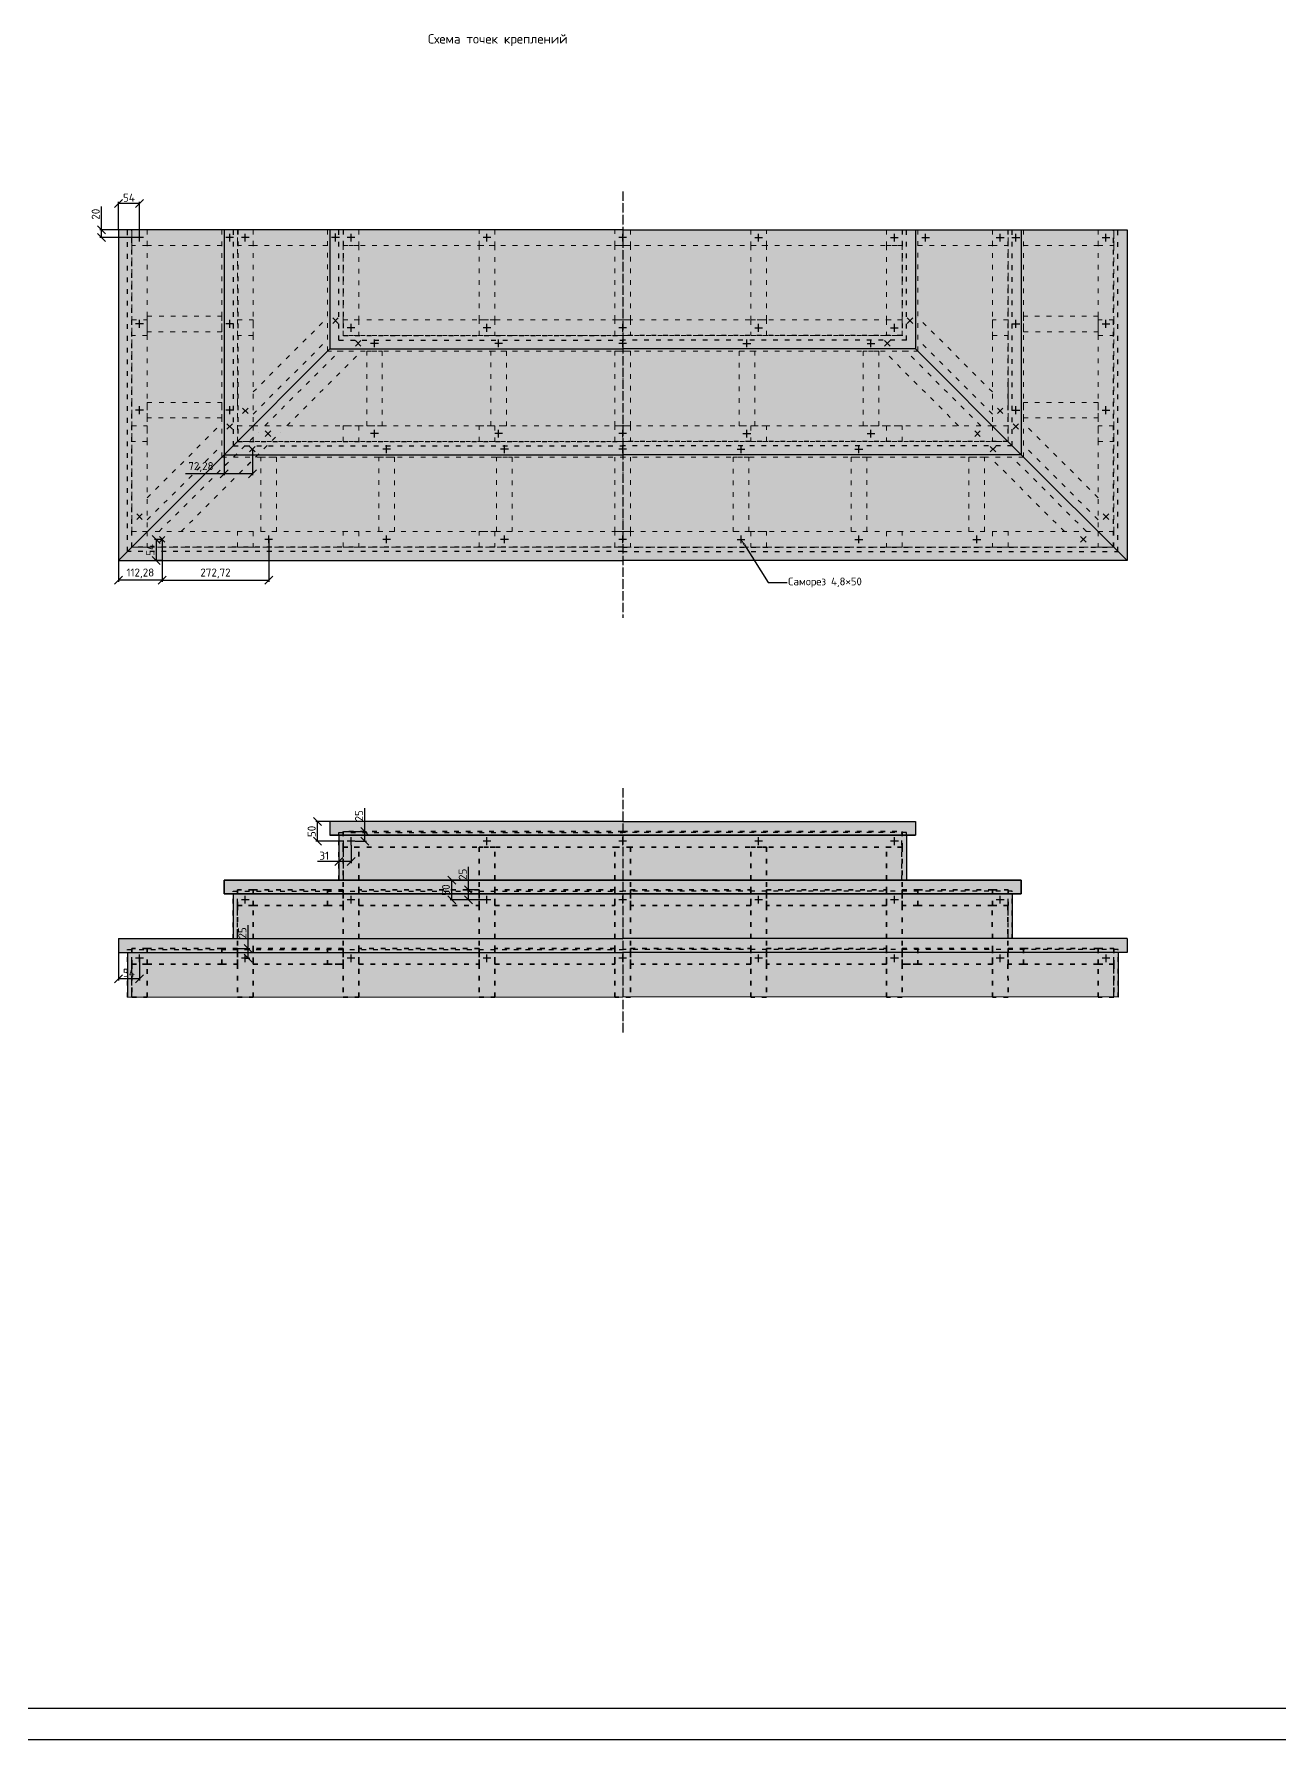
# Model space of a CAD drawing. Header units: millimetres. Extents: x 63961 to 279437, y 165795 to 374915.
# Drawn here: x 144361 to 147552, y 179109 to 183478 of the extents above; entities that cross this region are included whole.
import ezdxf
from ezdxf import colors
from ezdxf.entities.mleader import LeaderData, LeaderLine
from ezdxf.math import Vec2, Vec3

# ---------------------------------------------------------------- set-up
doc = ezdxf.new("R2010")
doc.units = ezdxf.units.MM
doc.linetypes.add('ACAD_ISO03W100', pattern=[30, 12, -18])
doc.linetypes.add('ACAD_ISO04W100', pattern=[30, 24, -3, 0, -3])
for name, color, linetype in [('Доска МПК 11х145х3000', 32, 'Continuous'), ('Доска невидимый', 32, 'ACAD_ISO03W100'), ('Заливка ступени', 52, 'Continuous'), ('Оси', 120, 'ACAD_ISO04W100'), ('Рамка', 7, 'Continuous'), ('Ступень СМ305 Невидимая', 52, 'ACAD_ISO03W100')]:
    doc.layers.add(name, color=color, linetype=linetype)
doc.layers.add('Построения невидимые', color=80, linetype='ACAD_ISO03W100', plot=False)
for name, color, linetype, lineweight in [('Профиль 40x40', 220, 'Continuous', 35), ('Размеры', 150, 'Continuous', 0), ('Стойки 40x40', 7, 'Continuous', 35), ('Ступень СМ305', 52, 'Continuous', 30), ('Точки крепления', 12, 'Continuous', 25)]:
    doc.layers.add(name, color=color, linetype=linetype, lineweight=lineweight)
doc.styles.get("Standard").update_dxf_attribs({"font": 'isocpeur.ttf'})
doc.dimstyles.new('Копия Аннотативный', dxfattribs={"dimscale": 0, "dimtxt": 20.5, "dimasz": 20.5, "dimexe": 4.25, "dimexo": 0.625, "dimgap": 4.625, "dimtad": 1, "dimtxsty": 'Standard', "dimblk": 'OBLIQUE', "dimcen": 20.5, "dimclrd": 256, "dimclrt": 256, "dimadec": 0, "dimazin": 0, "dimtfac": 1, "dimtmove": 0, "dimatfit": 3, "dimfxl": 1, "dimtfillclr": 4, "dimarcsym": 0})

# ---------------------------------------------------------------- blocks, each defined once
blk = doc.blocks.new('Точка самореза сверху')
at = {"layer": 'Точки крепления'}
for p, q in [((104446.1, 177081.4), (104426.1, 177081.4)), ((104436.1, 177071.4), (104436.1, 177091.4))]:
    blk.add_line(p, q, dxfattribs=at)
blk = doc.blocks.new('_Oblique')
at = {"color": 0, "linetype": 'ByBlock', "lineweight": -2}
blk.add_line((-0.5, -0.5), (0.5, 0.5), dxfattribs=at)
blk = doc.blocks.new('*D1358')
at = {"layer": 'Defpoints', "color": 0, "transparency": 16777216}
for p in [(144576.7, 183044.2), (144576.7, 182977.1), (144630.7, 182967.1)]:
    blk.add_point(p, dxfattribs=at)
at = {"layer": 'Размеры', "color": 0, "lineweight": -2, "transparency": 16777216}
for p, q in [((144576.7, 182977.7), (144576.7, 183048.4)), ((144630.7, 182967.7), (144630.7, 183048.4))]:
    blk.add_line(p, q, dxfattribs=at)
at = {"layer": 'Размеры', "lineweight": -2, "transparency": 16777216}
blk.add_line((144630.7, 183044.2), (144576.7, 183044.2), dxfattribs=at)
at = {"layer": 'Размеры', "lineweight": -2, "transparency": 16777216, "xscale": 20.5, "yscale": 20.5, "zscale": 20.5, "rotation": 180}
blk.add_blockref('_Oblique', (144576.7, 183044.2), dxfattribs=at)
at = {"layer": 'Размеры', "lineweight": -2, "transparency": 16777216, "xscale": 20.5, "yscale": 20.5, "zscale": 20.5}
blk.add_blockref('_Oblique', (144630.7, 183044.2), dxfattribs=at)
at = {"layer": 'Размеры', "transparency": 16777216, "insert": (144603.7, 183059.2), "char_height": 20.5, "attachment_point": 5}
blk.add_mtext('54', dxfattribs=at)
blk = doc.blocks.new('*D1359')
at = {"layer": 'Defpoints', "color": 0, "transparency": 16777216}
for p in [(144533.6, 182977.1), (144576.7, 182977.1), (144620.7, 182957.1)]:
    blk.add_point(p, dxfattribs=at)
at = {"layer": 'Размеры', "lineweight": -2, "transparency": 16777216}
for p, q in [((144533.6, 182977.1), (144533.6, 183036.5)), ((144533.6, 182957.1), (144533.6, 182977.1))]:
    blk.add_line(p, q, dxfattribs=at)
at = {"layer": 'Размеры', "color": 0, "lineweight": -2, "transparency": 16777216}
for p, q in [((144576.1, 182977.1), (144529.3, 182977.1)), ((144620.1, 182957.1), (144529.3, 182957.1))]:
    blk.add_line(p, q, dxfattribs=at)
at = {"layer": 'Размеры', "lineweight": -2, "transparency": 16777216, "xscale": 20.5, "yscale": 20.5, "zscale": 20.5}
for p, rotation in [((144533.6, 182977.1), 90), ((144533.6, 182957.1), 270)]:
    blk.add_blockref('_Oblique', p, dxfattribs=dict(at, rotation=rotation))
at = {"layer": 'Размеры', "transparency": 16777216, "insert": (144518.5, 183017), "char_height": 20.5, "attachment_point": 5, "rotation": 90}
blk.add_mtext('20', dxfattribs=at)
blk = doc.blocks.new('*D1361')
at = {"layer": 'Defpoints', "color": 0, "transparency": 16777216}
for p in [(144689, 182184.1), (144673.6, 182130.1), (144689.3, 182130.1)]:
    blk.add_point(p, dxfattribs=at)
at = {"layer": 'Размеры', "color": 0, "lineweight": -2, "transparency": 16777216}
for p, q in [((144688.4, 182184.1), (144669.4, 182184.1)), ((144688.7, 182130.1), (144669.4, 182130.1))]:
    blk.add_line(p, q, dxfattribs=at)
at = {"layer": 'Размеры', "lineweight": -2, "transparency": 16777216}
blk.add_line((144673.6, 182184.1), (144673.6, 182130.1), dxfattribs=at)
at = {"layer": 'Размеры', "lineweight": -2, "transparency": 16777216, "xscale": 20.5, "yscale": 20.5, "zscale": 20.5}
for p, rotation in [((144673.6, 182184.1), 90), ((144673.6, 182130.1), 270)]:
    blk.add_blockref('_Oblique', p, dxfattribs=dict(at, rotation=rotation))
at = {"layer": 'Размеры', "transparency": 16777216, "insert": (144658.6, 182157.1), "char_height": 20.5, "attachment_point": 5, "rotation": 90}
blk.add_mtext('54', dxfattribs=at)
blk = doc.blocks.new('*D1362')
at = {"layer": 'Defpoints', "color": 0, "transparency": 16777216}
for p in [(144689, 182184.1), (144576.7, 182130.1), (144576.7, 182079.9)]:
    blk.add_point(p, dxfattribs=at)
at = {"layer": 'Размеры', "color": 0, "lineweight": -2, "transparency": 16777216}
for p, q in [((144689, 182183.4), (144689, 182075.7)), ((144576.7, 182129.4), (144576.7, 182075.7))]:
    blk.add_line(p, q, dxfattribs=at)
at = {"layer": 'Размеры', "lineweight": -2, "transparency": 16777216}
blk.add_line((144689, 182079.9), (144576.7, 182079.9), dxfattribs=at)
at = {"layer": 'Размеры', "lineweight": -2, "transparency": 16777216, "xscale": 20.5, "yscale": 20.5, "zscale": 20.5, "rotation": 180}
blk.add_blockref('_Oblique', (144576.7, 182079.9), dxfattribs=at)
at = {"layer": 'Размеры', "lineweight": -2, "transparency": 16777216, "xscale": 20.5, "yscale": 20.5, "zscale": 20.5}
blk.add_blockref('_Oblique', (144689, 182079.9), dxfattribs=at)
at = {"layer": 'Размеры', "transparency": 16777216, "insert": (144632.9, 182096.9), "char_height": 20.5, "attachment_point": 5}
blk.add_mtext('112,28', dxfattribs=at)
blk = doc.blocks.new('*D1373')
at = {"layer": 'Defpoints', "color": 0, "transparency": 16777216}
for p in [(144689, 182184.1), (144961.7, 182184.1), (144961.7, 182079.9)]:
    blk.add_point(p, dxfattribs=at)
at = {"layer": 'Размеры', "color": 0, "lineweight": -2, "transparency": 16777216}
for p, q in [((144689, 182183.4), (144689, 182075.7)), ((144961.7, 182183.4), (144961.7, 182075.7))]:
    blk.add_line(p, q, dxfattribs=at)
at = {"layer": 'Размеры', "lineweight": -2, "transparency": 16777216}
blk.add_line((144689, 182079.9), (144961.7, 182079.9), dxfattribs=at)
at = {"layer": 'Размеры', "lineweight": -2, "transparency": 16777216, "xscale": 20.5, "yscale": 20.5, "zscale": 20.5, "rotation": 180}
blk.add_blockref('_Oblique', (144689, 182079.9), dxfattribs=at)
at = {"layer": 'Размеры', "lineweight": -2, "transparency": 16777216, "xscale": 20.5, "yscale": 20.5, "zscale": 20.5}
blk.add_blockref('_Oblique', (144961.7, 182079.9), dxfattribs=at)
at = {"layer": 'Размеры', "transparency": 16777216, "insert": (144825.4, 182096.9), "char_height": 20.5, "attachment_point": 5}
blk.add_mtext('272,72', dxfattribs=at)
blk = doc.blocks.new('*D1374')
at = {"layer": 'Defpoints', "color": 0, "transparency": 16777216}
for p in [(144847.7, 182401.1), (144920, 182415.1), (144847.7, 182352.4)]:
    blk.add_point(p, dxfattribs=at)
at = {"layer": 'Размеры', "color": 0, "lineweight": -2, "transparency": 16777216}
for p, q in [((144847.7, 182400.4), (144847.7, 182348.2)), ((144920, 182414.4), (144920, 182348.2))]:
    blk.add_line(p, q, dxfattribs=at)
at = {"layer": 'Размеры', "lineweight": -2, "transparency": 16777216}
for p, q in [((144847.7, 182352.4), (144748.9, 182352.4)), ((144920, 182352.4), (144847.7, 182352.4))]:
    blk.add_line(p, q, dxfattribs=at)
at = {"layer": 'Размеры', "lineweight": -2, "transparency": 16777216, "xscale": 20.5, "yscale": 20.5, "zscale": 20.5, "rotation": 180}
blk.add_blockref('_Oblique', (144847.7, 182352.4), dxfattribs=at)
at = {"layer": 'Размеры', "lineweight": -2, "transparency": 16777216, "xscale": 20.5, "yscale": 20.5, "zscale": 20.5}
blk.add_blockref('_Oblique', (144920, 182352.4), dxfattribs=at)
at = {"layer": 'Размеры', "transparency": 16777216, "insert": (144788.1, 182369.4), "char_height": 20.5, "attachment_point": 5}
blk.add_mtext('72,28', dxfattribs=at)
blk = doc.blocks.new('*D1376')
at = {"layer": 'Defpoints', "color": 0, "transparency": 16777216}
for p in [(145086.9, 181461.2), (145118.7, 181461.2), (145153.7, 181411.2)]:
    blk.add_point(p, dxfattribs=at)
at = {"layer": 'Размеры', "color": 0, "lineweight": -2, "transparency": 16777216}
for p, q in [((145118.1, 181461.2), (145082.7, 181461.2)), ((145153.1, 181411.2), (145082.7, 181411.2))]:
    blk.add_line(p, q, dxfattribs=at)
at = {"layer": 'Размеры', "lineweight": -2, "transparency": 16777216}
blk.add_line((145086.9, 181411.2), (145086.9, 181461.2), dxfattribs=at)
at = {"layer": 'Размеры', "lineweight": -2, "transparency": 16777216, "xscale": 20.5, "yscale": 20.5, "zscale": 20.5}
for p, rotation in [((145086.9, 181461.2), 90), ((145086.9, 181411.2), 270)]:
    blk.add_blockref('_Oblique', p, dxfattribs=dict(at, rotation=rotation))
at = {"layer": 'Размеры', "transparency": 16777216, "insert": (145071.8, 181436.2), "char_height": 20.5, "attachment_point": 5, "rotation": 90}
blk.add_mtext('50', dxfattribs=at)
blk = doc.blocks.new('*D1377')
at = {"layer": 'Defpoints', "color": 0, "transparency": 16777216}
for p in [(145152.7, 181436.2), (145208.3, 181436.2), (145182.7, 181411.2)]:
    blk.add_point(p, dxfattribs=at)
at = {"layer": 'Размеры', "lineweight": -2, "transparency": 16777216}
for p, q in [((145208.3, 181436.2), (145208.3, 181495.9)), ((145208.3, 181411.2), (145208.3, 181436.2))]:
    blk.add_line(p, q, dxfattribs=at)
at = {"layer": 'Размеры', "color": 0, "lineweight": -2, "transparency": 16777216}
for p, q in [((145153.3, 181436.2), (145212.6, 181436.2)), ((145183.3, 181411.2), (145212.6, 181411.2))]:
    blk.add_line(p, q, dxfattribs=at)
at = {"layer": 'Размеры', "lineweight": -2, "transparency": 16777216, "xscale": 20.5, "yscale": 20.5, "zscale": 20.5}
for p, rotation in [((145208.3, 181436.2), 90), ((145208.3, 181411.2), 270)]:
    blk.add_blockref('_Oblique', p, dxfattribs=dict(at, rotation=rotation))
at = {"layer": 'Размеры', "transparency": 16777216, "insert": (145193.2, 181476.3), "char_height": 20.5, "attachment_point": 5, "rotation": 90}
blk.add_mtext('25', dxfattribs=at)
blk = doc.blocks.new('*D1378')
at = {"layer": 'Defpoints', "color": 0, "transparency": 16777216}
for p in [(145141.7, 181401.7), (145172.7, 181401.2), (145141.7, 181358.8)]:
    blk.add_point(p, dxfattribs=at)
at = {"layer": 'Размеры', "color": 0, "lineweight": -2, "transparency": 16777216}
for p, q in [((145141.7, 181401.1), (145141.7, 181354.6)), ((145172.7, 181400.6), (145172.7, 181354.6))]:
    blk.add_line(p, q, dxfattribs=at)
at = {"layer": 'Размеры', "lineweight": -2, "transparency": 16777216}
for p, q in [((145141.7, 181358.8), (145086.6, 181358.8)), ((145172.7, 181358.8), (145141.7, 181358.8))]:
    blk.add_line(p, q, dxfattribs=at)
at = {"layer": 'Размеры', "lineweight": -2, "transparency": 16777216, "xscale": 20.5, "yscale": 20.5, "zscale": 20.5, "rotation": 180}
blk.add_blockref('_Oblique', (145141.7, 181358.8), dxfattribs=at)
at = {"layer": 'Размеры', "lineweight": -2, "transparency": 16777216, "xscale": 20.5, "yscale": 20.5, "zscale": 20.5}
blk.add_blockref('_Oblique', (145172.7, 181358.8), dxfattribs=at)
at = {"layer": 'Размеры', "transparency": 16777216, "insert": (145103.9, 181373.9), "char_height": 20.5, "attachment_point": 5}
blk.add_mtext('31', dxfattribs=at)
blk = doc.blocks.new('*D1379')
at = {"layer": 'Defpoints', "color": 0, "transparency": 16777216}
for p in [(145430.7, 181311.2), (145520.6, 181311.2), (145520.7, 181261.2)]:
    blk.add_point(p, dxfattribs=at)
at = {"layer": 'Размеры', "color": 0, "lineweight": -2, "transparency": 16777216}
for p, q in [((145520, 181311.2), (145426.4, 181311.2)), ((145520.1, 181261.2), (145426.4, 181261.2))]:
    blk.add_line(p, q, dxfattribs=at)
at = {"layer": 'Размеры', "lineweight": -2, "transparency": 16777216}
blk.add_line((145430.7, 181261.2), (145430.7, 181311.2), dxfattribs=at)
at = {"layer": 'Размеры', "lineweight": -2, "transparency": 16777216, "xscale": 20.5, "yscale": 20.5, "zscale": 20.5}
for p, rotation in [((145430.7, 181311.2), 90), ((145430.7, 181261.2), 270)]:
    blk.add_blockref('_Oblique', p, dxfattribs=dict(at, rotation=rotation))
at = {"layer": 'Размеры', "transparency": 16777216, "insert": (145415.6, 181286.2), "char_height": 20.5, "attachment_point": 5, "rotation": 90}
blk.add_mtext('50', dxfattribs=at)
blk = doc.blocks.new('*D1380')
at = {"layer": 'Defpoints', "color": 0, "transparency": 16777216}
for p in [(145473.8, 181286.2), (145500.7, 181286.2), (145520.7, 181261.2)]:
    blk.add_point(p, dxfattribs=at)
at = {"layer": 'Размеры', "lineweight": -2, "transparency": 16777216}
for p, q in [((145473.8, 181286.2), (145473.8, 181345.9)), ((145473.8, 181261.2), (145473.8, 181286.2))]:
    blk.add_line(p, q, dxfattribs=at)
at = {"layer": 'Размеры', "color": 0, "lineweight": -2, "transparency": 16777216}
for p, q in [((145500.1, 181286.2), (145469.5, 181286.2)), ((145520.1, 181261.2), (145469.5, 181261.2))]:
    blk.add_line(p, q, dxfattribs=at)
at = {"layer": 'Размеры', "lineweight": -2, "transparency": 16777216, "xscale": 20.5, "yscale": 20.5, "zscale": 20.5}
for p, rotation in [((145473.8, 181286.2), 90), ((145473.8, 181261.2), 270)]:
    blk.add_blockref('_Oblique', p, dxfattribs=dict(at, rotation=rotation))
at = {"layer": 'Размеры', "transparency": 16777216, "insert": (145458.7, 181326.3), "char_height": 20.5, "attachment_point": 5, "rotation": 90}
blk.add_mtext('25', dxfattribs=at)
blk = doc.blocks.new('*D1381')
at = {"layer": 'Defpoints', "color": 0, "transparency": 16777216}
for p in [(144881.7, 181136.2), (144909.2, 181136.2), (144901.7, 181111.2)]:
    blk.add_point(p, dxfattribs=at)
at = {"layer": 'Размеры', "lineweight": -2, "transparency": 16777216}
for p, q in [((144909.2, 181136.2), (144909.2, 181195.9)), ((144909.2, 181111.2), (144909.2, 181136.2))]:
    blk.add_line(p, q, dxfattribs=at)
at = {"layer": 'Размеры', "color": 0, "lineweight": -2, "transparency": 16777216}
for p, q in [((144882.3, 181136.2), (144913.4, 181136.2)), ((144902.3, 181111.2), (144913.4, 181111.2))]:
    blk.add_line(p, q, dxfattribs=at)
at = {"layer": 'Размеры', "lineweight": -2, "transparency": 16777216, "xscale": 20.5, "yscale": 20.5, "zscale": 20.5}
for p, rotation in [((144909.2, 181136.2), 90), ((144909.2, 181111.2), 270)]:
    blk.add_blockref('_Oblique', p, dxfattribs=dict(at, rotation=rotation))
at = {"layer": 'Размеры', "transparency": 16777216, "insert": (144894.1, 181176.3), "char_height": 20.5, "attachment_point": 5, "rotation": 90}
blk.add_mtext('25', dxfattribs=at)
blk = doc.blocks.new('*D1382')
at = {"layer": 'Defpoints', "color": 0, "transparency": 16777216}
for p in [(144576.7, 181126.2), (144630.7, 181111.2), (144576.7, 181059)]:
    blk.add_point(p, dxfattribs=at)
at = {"layer": 'Размеры', "color": 0, "lineweight": -2, "transparency": 16777216}
for p, q in [((144576.7, 181125.6), (144576.7, 181054.8)), ((144630.7, 181110.6), (144630.7, 181054.8))]:
    blk.add_line(p, q, dxfattribs=at)
at = {"layer": 'Размеры', "lineweight": -2, "transparency": 16777216}
blk.add_line((144630.7, 181059), (144576.7, 181059), dxfattribs=at)
at = {"layer": 'Размеры', "lineweight": -2, "transparency": 16777216, "xscale": 20.5, "yscale": 20.5, "zscale": 20.5, "rotation": 180}
blk.add_blockref('_Oblique', (144576.7, 181059), dxfattribs=at)
at = {"layer": 'Размеры', "lineweight": -2, "transparency": 16777216, "xscale": 20.5, "yscale": 20.5, "zscale": 20.5}
blk.add_blockref('_Oblique', (144630.7, 181059), dxfattribs=at)
at = {"layer": 'Размеры', "transparency": 16777216, "insert": (144603.7, 181074.1), "char_height": 20.5, "attachment_point": 5}
blk.add_mtext('54', dxfattribs=at)

msp = doc.modelspace()

# ---------------------------------------------------------------- hatches: boundary and pattern name
at = {"layer": 'Заливка ступени', "true_color": 0xf8f6b0}
h = msp.add_hatch(color=51, dxfattribs=at)
h.dxf.hatch_style = 1
h.paths.add_polyline_path([(144576.709, 182977.055), (144813.709, 182977.055), (144847.709, 182977.055), (144847.709, 182401.055), (144576.709, 182130.055)])
h.paths.add_polyline_path([(144847.709, 182977.055), (145118.709, 182977.055), (145118.709, 182672.055), (144847.709, 182401.055)])
h.paths.add_polyline_path([(145118.709, 182977.055), (145868.709, 182977.055), (145868.709, 182672.055), (145118.709, 182672.055)])
h.paths.add_polyline_path([(145118.709, 182672.055), (145868.709, 182672.055), (145868.709, 182401.055), (144847.709, 182401.055)])
h.paths.add_polyline_path([(144847.709, 182401.055), (145868.709, 182401.055), (145868.709, 182130.055), (144576.709, 182130.055)])
h = msp.add_hatch(color=51, dxfattribs=at)
h.dxf.hatch_style = 1
h.paths.add_polyline_path([(147160.709, 182977.055), (146923.709, 182977.055), (146889.709, 182977.055), (146889.709, 182401.055), (147160.709, 182130.055)])
h.paths.add_polyline_path([(146889.709, 182977.055), (146618.709, 182977.055), (146618.709, 182672.055), (146889.709, 182401.055)])
h.paths.add_polyline_path([(146618.709, 182977.055), (145868.709, 182977.055), (145868.709, 182672.055), (146618.709, 182672.055)])
h.paths.add_polyline_path([(146618.709, 182672.055), (145868.709, 182672.055), (145868.709, 182401.055), (146889.709, 182401.055)])
h.paths.add_polyline_path([(146889.709, 182401.055), (145868.709, 182401.055), (145868.709, 182130.055), (147160.709, 182130.055)])
h = msp.add_hatch(color=51, dxfattribs=at)
h.dxf.hatch_style = 1
h.paths.add_polyline_path([(145118.709, 181461.244), (145868.709, 181461.244), (145868.709, 181426.244), (145118.709, 181426.244)])
h.paths.add_polyline_path([(144847.709, 181311.244), (145868.709, 181311.244), (145868.709, 181276.244), (144847.709, 181276.244)])
h.paths.add_polyline_path([(144576.709, 181161.927), (145868.709, 181161.927), (145868.709, 181126.244), (144576.709, 181126.244)])
h = msp.add_hatch(color=51, dxfattribs=at)
h.dxf.hatch_style = 1
h.paths.add_polyline_path([(146618.709, 181461.244), (145868.709, 181461.244), (145868.709, 181426.244), (146618.709, 181426.244)])
h.paths.add_polyline_path([(146889.709, 181311.244), (145868.709, 181311.244), (145868.709, 181276.244), (146889.709, 181276.244)])
h.paths.add_polyline_path([(147160.709, 181161.927), (145868.709, 181161.927), (145868.709, 181126.244), (147160.709, 181126.244)])
at = {"layer": 'Заливка ступени', "true_color": 0xfff5e1}
h = msp.add_hatch(color=7, dxfattribs=at)
h.dxf.hatch_style = 1
h.paths.add_polyline_path([(144870.709, 181276.244), (145868.709, 181276.244), (145868.709, 181161.927), (144870.709, 181161.927)])
h.paths.add_polyline_path([(145141.709, 181426.244), (145868.709, 181426.244), (145868.709, 181311.244), (145141.709, 181311.244)])
h.paths.add_polyline_path([(144599.709, 181126.244), (145868.709, 181126.244), (145868.709, 181012.321), (144599.709, 181011.94)])
h = msp.add_hatch(color=7, dxfattribs=at)
h.dxf.hatch_style = 1
h.paths.add_polyline_path([(146866.709, 181276.244), (145868.709, 181276.244), (145868.709, 181161.927), (146866.709, 181161.927)])
h.paths.add_polyline_path([(146595.709, 181426.244), (145868.709, 181426.244), (145868.709, 181311.244), (146595.709, 181311.244)])
h.paths.add_polyline_path([(147137.709, 181126.244), (145868.709, 181126.244), (145868.709, 181012.321), (147137.709, 181011.94)])

# ---------------------------------------------------------------- linework, layer by layer
at = {"layer": 'Доска МПК 11х145х3000'}
for p, q in [((145141.709, 181426.244), (145141.709, 181311.244)), ((146595.709, 181426.244), (146595.709, 181311.244)), ((144870.709, 181276.244), (144870.709, 181161.927)), ((146866.709, 181276.244), (146866.709, 181161.927)), ((144599.709, 181126.244), (144599.709, 181011.94)), ((147137.709, 181126.244), (147137.709, 181011.94)), ((144599.709, 181011.94), (145868.709, 181012.321)), ((147137.709, 181011.94), (145868.709, 181012.321))]:
    msp.add_line(p, q, dxfattribs=at)
at = {"layer": 'Доска невидимый'}
for p, q in [((144600.334, 182153.055), (144600.334, 182977.055)), ((144611.334, 182164.055), (144611.334, 182977.055)), ((144871.334, 182424.055), (144871.334, 182977.055)), ((145141.486, 182694.207), (145141.486, 182977.055)), ((146595.932, 182694.207), (146595.932, 182977.055)), ((146866.084, 182424.055), (146866.084, 182977.055)), ((147126.084, 182164.055), (147126.084, 182977.055)), ((147137.084, 182153.055), (147137.084, 182977.055)), ((145141.486, 182694.207), (145869.334, 182694.631)), ((146595.932, 182694.207), (145868.084, 182694.631)), ((144871.334, 182424.055), (145869.334, 182424.055)), ((146866.084, 182424.055), (145868.084, 182424.055)), ((145869.334, 182153.055), (144600.334, 182153.055)), ((145869.334, 182164.055), (144611.334, 182164.055)), ((145868.084, 182164.055), (147126.084, 182164.055)), ((145868.084, 182153.055), (147137.084, 182153.055)), ((145141.709, 181433.244), (145868.709, 181433.244)), ((145141.709, 181311.244), (145141.709, 181433.244)), ((145141.709, 181311.244), (145141.709, 181433.244)), ((145141.709, 181426.244), (145141.709, 181433.244)), ((145153.709, 181311.244), (145153.709, 181433.244)), ((146595.709, 181433.244), (145868.709, 181433.244)), ((146583.709, 181311.244), (146583.709, 181433.244)), ((146595.709, 181426.244), (146595.709, 181433.244)), ((145141.709, 181426.244), (145141.709, 181311.244)), ((146595.709, 181426.244), (146595.709, 181311.244)), ((144870.709, 181283.243), (145868.709, 181283.243)), ((144870.709, 181161.243), (144870.709, 181283.243)), ((144881.709, 181161.243), (144881.709, 181283.243)), ((144881.709, 181161.243), (144881.709, 181283.243)), ((146866.709, 181283.243), (145868.709, 181283.243)), ((146855.709, 181161.243), (146855.709, 181283.243)), ((146855.709, 181161.243), (146855.709, 181283.243)), ((146866.709, 181161.243), (146866.709, 181283.243)), ((144599.709, 181133.926), (145868.709, 181133.926)), ((144599.709, 181011.926), (144599.709, 181133.926)), ((144610.709, 181011.926), (144610.709, 181133.926)), ((144610.709, 181011.926), (144610.709, 181133.926)), ((147137.709, 181133.926), (145868.709, 181133.926)), ((147126.709, 181011.926), (147126.709, 181133.926)), ((147137.709, 181011.926), (147137.709, 181133.926))]:
    msp.add_line(p, q, dxfattribs=at)
at = {"layer": 'Оси'}
for p, q in [((145868.709, 183075.204), (145868.709, 181983.5)), ((145868.709, 181546.99), (145868.709, 180920.151))]:
    msp.add_line(p, q, dxfattribs=at)
at = {"layer": 'Оси', "linetype": 'ACAD_ISO03W100', "lineweight": 0}
msp.add_line((145868.709, 183071.694), (145868.709, 182079.59), dxfattribs=at)
at = {"layer": 'Построения невидимые'}
msp.add_line((145868.709, 181433.244), (145868.709, 181436.244), dxfattribs=at)
at = {"layer": 'Профиль 40x40', "linetype": 'ACAD_ISO03W100', "lineweight": 0, "transparency": 33554610}
for p, q in [((144881.709, 182977.055), (144841.709, 182977.055)), ((144841.709, 182977.055), (144841.709, 182395.055)), ((146855.709, 182977.055), (146895.709, 182977.055)), ((146895.709, 182977.055), (146895.709, 182395.055)), ((144921.709, 182561.624), (145112.709, 182752.624)), ((146815.709, 182561.624), (146624.709, 182752.624)), ((144921.709, 182505.055), (145112.709, 182696.055)), ((144951.709, 182475.055), (145142.709, 182666.055)), ((145008.277, 182475.055), (145199.277, 182666.055)), ((146729.14, 182475.055), (146538.14, 182666.055)), ((146785.709, 182475.055), (146594.709, 182666.055)), ((146815.709, 182505.055), (146624.709, 182696.055)), ((144650.709, 182290.624), (144841.709, 182481.624)), ((147086.709, 182290.624), (146895.709, 182481.624)), ((144744.413, 182267.759), (144935.413, 182458.759)), ((144800.981, 182267.759), (144991.981, 182458.759)), ((144650.709, 182234.055), (144841.709, 182425.055)), ((144680.709, 182204.055), (144871.709, 182395.055)), ((144737.277, 182204.055), (144928.277, 182395.055)), ((144841.709, 182395.055), (145868.709, 182395.055)), ((146895.709, 182395.055), (145868.709, 182395.055)), ((147000.14, 182204.055), (146809.14, 182395.055)), ((147056.709, 182204.055), (146865.709, 182395.055)), ((147086.709, 182234.055), (146895.709, 182425.055))]:
    msp.add_line(p, q, dxfattribs=at)
for points in [[(144610.709, 182977.055), (144650.709, 182977.055), (144650.709, 182204.055), (144610.709, 182204.055)], [(144921.709, 182977.055), (145112.709, 182977.055), (145112.709, 182937.055), (144921.709, 182937.055)], [(146815.709, 182977.055), (146624.709, 182977.055), (146624.709, 182937.055), (146815.709, 182937.055)], [(147126.709, 182977.055), (147086.709, 182977.055), (147086.709, 182204.055), (147126.709, 182204.055)], [(145152.709, 182937.055), (145192.709, 182937.055), (145192.709, 182746.055), (145152.709, 182746.055)], [(145500.709, 182937.055), (145540.709, 182937.055), (145540.709, 182746.055), (145500.709, 182746.055)], [(146236.709, 182937.055), (146196.709, 182937.055), (146196.709, 182746.055), (146236.709, 182746.055)], [(146584.709, 182937.055), (146544.709, 182937.055), (146544.709, 182746.055), (146584.709, 182746.055)], [(144650.709, 182756.055), (144841.709, 182756.055), (144841.709, 182716.055), (144650.709, 182716.055)], [(147086.709, 182756.055), (146895.709, 182756.055), (146895.709, 182716.055), (147086.709, 182716.055)], [(145212.709, 182666.055), (145252.709, 182666.055), (145252.709, 182475.055), (145212.709, 182475.055)], [(145530.709, 182666.055), (145570.709, 182666.055), (145570.709, 182475.055), (145530.709, 182475.055)], [(146206.709, 182666.055), (146166.709, 182666.055), (146166.709, 182475.055), (146206.709, 182475.055)], [(146524.709, 182666.055), (146484.709, 182666.055), (146484.709, 182475.055), (146524.709, 182475.055)], [(144650.709, 182535.055), (144841.709, 182535.055), (144841.709, 182495.055), (144650.709, 182495.055)], [(147086.709, 182535.055), (146895.709, 182535.055), (146895.709, 182495.055), (147086.709, 182495.055)], [(144941.709, 182395.055), (144981.709, 182395.055), (144981.709, 182204.055), (144941.709, 182204.055)], [(145243.709, 182395.055), (145283.709, 182395.055), (145283.709, 182204.055), (145243.709, 182204.055)], [(145545.709, 182395.055), (145585.709, 182395.055), (145585.709, 182204.055), (145545.709, 182204.055)], [(146191.709, 182395.055), (146151.709, 182395.055), (146151.709, 182204.055), (146191.709, 182204.055)], [(146493.709, 182395.055), (146453.709, 182395.055), (146453.709, 182204.055), (146493.709, 182204.055)], [(146795.709, 182395.055), (146755.709, 182395.055), (146755.709, 182204.055), (146795.709, 182204.055)]]:
    msp.add_lwpolyline(points, close=True, dxfattribs=at)
for points in [[(144841.709, 182937.055), (144650.709, 182937.055), (144650.709, 182977.055), (144881.709, 182977.055), (144881.709, 182937.055)], [(144921.709, 182435.055), (144881.709, 182435.055), (144881.709, 182977.055), (144921.709, 182977.055), (144921.709, 182475.055)], [(145152.709, 182666.055), (145112.709, 182666.055), (145112.709, 182977.055), (145152.709, 182977.055), (145152.709, 182706.055)], [(145868.709, 182937.055), (145152.709, 182937.055), (145152.709, 182977.055), (145868.709, 182977.055)], [(145868.709, 182937.055), (146584.709, 182937.055), (146584.709, 182977.055), (145868.709, 182977.055)], [(146584.709, 182666.055), (146624.709, 182666.055), (146624.709, 182977.055), (146584.709, 182977.055), (146584.709, 182706.055)], [(146815.709, 182435.055), (146855.709, 182435.055), (146855.709, 182977.055), (146815.709, 182977.055), (146815.709, 182475.055)], [(146895.709, 182937.055), (147086.709, 182937.055), (147086.709, 182977.055), (146855.709, 182977.055), (146855.709, 182937.055)], [(145868.709, 182746.055), (145848.709, 182746.055), (145848.709, 182937.055), (145868.709, 182937.055)], [(145868.709, 182746.055), (145888.709, 182746.055), (145888.709, 182937.055), (145868.709, 182937.055)], [(145868.709, 182706.055), (145152.709, 182706.055), (145152.709, 182746.055), (145868.709, 182746.055)], [(145868.709, 182706.055), (146584.709, 182706.055), (146584.709, 182746.055), (145868.709, 182746.055)], [(145868.709, 182666.055), (145112.709, 182666.055), (145112.709, 182706.055)], [(145152.709, 182706.055), (145868.709, 182706.055)], [(146584.709, 182706.055), (145868.709, 182706.055)], [(145868.709, 182666.055), (146624.709, 182666.055), (146624.709, 182706.055)], [(145868.709, 182475.055), (145848.709, 182475.055), (145848.709, 182666.055), (145868.709, 182666.055)], [(145868.709, 182475.055), (145888.709, 182475.055), (145888.709, 182666.055), (145868.709, 182666.055)], [(144881.709, 182575.055), (144881.709, 182535.055)], [(146855.709, 182575.055), (146855.709, 182535.055)], [(145868.709, 182435.055), (144881.709, 182435.055), (144881.709, 182475.055)], [(144921.709, 182475.055), (145868.709, 182475.055)], [(146815.709, 182475.055), (145868.709, 182475.055)], [(145868.709, 182435.055), (146855.709, 182435.055), (146855.709, 182475.055)], [(145848.709, 182435.055), (145868.709, 182435.055)], [(145868.709, 182204.055), (145848.709, 182204.055), (145848.709, 182395.055)], [(145888.709, 182435.055), (145868.709, 182435.055)], [(145868.709, 182204.055), (145888.709, 182204.055), (145888.709, 182395.055)], [(145888.709, 182164.055), (144610.709, 182164.055), (144610.709, 182204.055), (145868.709, 182204.055)], [(145848.709, 182164.055), (147126.709, 182164.055), (147126.709, 182204.055), (145868.709, 182204.055)]]:
    msp.add_lwpolyline(points, dxfattribs=at)
at = {"layer": 'Профиль 40x40', "linetype": 'ACAD_ISO03W100', "transparency": 33554508}
for points in [[(145868.709, 181436.244), (145152.709, 181436.244), (145152.709, 181396.096), (145868.709, 181396.096)], [(145868.709, 181436.244), (146584.709, 181436.244), (146584.709, 181396.096), (145868.709, 181396.096)]]:
    msp.add_lwpolyline(points, dxfattribs=at)
for points in [[(144921.709, 181286.242), (144881.709, 181286.242), (144881.709, 181246.242), (144921.709, 181246.242)], [(145112.709, 181286.242), (144921.709, 181286.242), (144921.709, 181246.242), (145112.709, 181246.242)], [(145152.709, 181286.243), (145112.709, 181286.243), (145112.709, 181246.243), (145152.709, 181246.243)], [(145500.709, 181286.243), (145192.709, 181286.243), (145192.709, 181246.243), (145500.709, 181246.243)], [(145848.709, 181286.243), (145540.709, 181286.243), (145540.709, 181246.243), (145848.709, 181246.243)], [(145888.709, 181286.243), (146196.709, 181286.243), (146196.709, 181246.243), (145888.709, 181246.243)], [(146236.709, 181286.243), (146544.709, 181286.243), (146544.709, 181246.243), (146236.709, 181246.243)], [(146584.709, 181286.243), (146624.709, 181286.243), (146624.709, 181246.243), (146584.709, 181246.243)], [(146624.709, 181286.242), (146815.709, 181286.242), (146815.709, 181246.242), (146624.709, 181246.242)], [(146815.709, 181286.242), (146855.709, 181286.242), (146855.709, 181246.242), (146815.709, 181246.242)], [(144650.709, 181136.242), (144610.709, 181136.242), (144610.709, 181096.242), (144650.709, 181096.242)], [(144841.709, 181136.242), (144650.709, 181136.242), (144650.709, 181096.242), (144841.709, 181096.242)], [(144881.709, 181136.242), (144841.709, 181136.242), (144841.709, 181096.242), (144881.709, 181096.242)], [(145152.709, 181136.242), (144921.709, 181136.242), (144921.709, 181096.242), (145152.709, 181096.242)], [(145152.709, 181136.242), (145112.709, 181136.242), (145112.709, 181096.242), (145152.709, 181096.242)], [(145500.709, 181136.242), (145192.709, 181136.242), (145192.709, 181096.242), (145500.709, 181096.242)], [(145848.709, 181136.242), (145540.709, 181136.242), (145540.709, 181096.242), (145848.709, 181096.242)], [(145888.709, 181136.242), (146196.709, 181136.242), (146196.709, 181096.242), (145888.709, 181096.242)], [(146236.709, 181136.242), (146544.709, 181136.242), (146544.709, 181096.242), (146236.709, 181096.242)], [(146584.709, 181136.242), (146815.709, 181136.242), (146815.709, 181096.242), (146584.709, 181096.242)], [(146584.709, 181136.242), (146624.709, 181136.242), (146624.709, 181096.242), (146584.709, 181096.242)], [(146855.709, 181136.242), (146895.709, 181136.242), (146895.709, 181096.242), (146855.709, 181096.242)], [(146895.709, 181136.242), (147086.709, 181136.242), (147086.709, 181096.242), (146895.709, 181096.242)], [(147086.709, 181136.242), (147126.709, 181136.242), (147126.709, 181096.242), (147086.709, 181096.242)]]:
    msp.add_lwpolyline(points, close=True, dxfattribs=at)
at = {"layer": 'Рамка'}
for p, q in [((151171.49, 179189.48), (138115.49, 179189.48)), ((151251.49, 179109.48), (137795.49, 179109.48))]:
    msp.add_line(p, q, dxfattribs=at)
at = {"layer": 'Стойки 40x40', "linetype": 'ACAD_ISO03W100', "lineweight": 0, "transparency": 33554559}
for points in [[(144610.709, 182977.055), (144650.709, 182977.055), (144650.709, 182937.055), (144610.709, 182937.055)], [(144881.709, 182977.055), (144921.709, 182977.055), (144921.709, 182937.055), (144881.709, 182937.055)], [(145152.709, 182977.055), (145192.709, 182977.055), (145192.709, 182937.055), (145152.709, 182937.055)], [(145500.709, 182977.055), (145540.709, 182977.055), (145540.709, 182937.055), (145500.709, 182937.055)], [(145848.709, 182977.055), (145888.709, 182977.055), (145888.709, 182937.055), (145848.709, 182937.055)], [(146236.709, 182977.055), (146196.709, 182977.055), (146196.709, 182937.055), (146236.709, 182937.055)], [(146584.709, 182977.055), (146544.709, 182977.055), (146544.709, 182937.055), (146584.709, 182937.055)], [(146855.709, 182977.055), (146815.709, 182977.055), (146815.709, 182937.055), (146855.709, 182937.055)], [(147126.709, 182977.055), (147086.709, 182977.055), (147086.709, 182937.055), (147126.709, 182937.055)], [(144610.709, 182746.055), (144650.709, 182746.055), (144650.709, 182706.055), (144610.709, 182706.055)], [(144881.709, 182746.055), (144921.709, 182746.055), (144921.709, 182706.055), (144881.709, 182706.055)], [(145152.709, 182746.055), (145192.709, 182746.055), (145192.709, 182706.055), (145152.709, 182706.055)], [(145500.709, 182746.055), (145540.709, 182746.055), (145540.709, 182706.055), (145500.709, 182706.055)], [(145848.709, 182746.055), (145888.709, 182746.055), (145888.709, 182706.055), (145848.709, 182706.055)], [(146236.709, 182746.055), (146196.709, 182746.055), (146196.709, 182706.055), (146236.709, 182706.055)], [(146584.709, 182746.055), (146544.709, 182746.055), (146544.709, 182706.055), (146584.709, 182706.055)], [(146855.709, 182746.055), (146815.709, 182746.055), (146815.709, 182706.055), (146855.709, 182706.055)], [(147126.709, 182746.055), (147086.709, 182746.055), (147086.709, 182706.055), (147126.709, 182706.055)], [(144610.709, 182475.055), (144650.709, 182475.055), (144650.709, 182435.055), (144610.709, 182435.055)], [(144881.709, 182475.055), (144921.709, 182475.055), (144921.709, 182435.055), (144881.709, 182435.055)], [(145152.709, 182475.055), (145192.709, 182475.055), (145192.709, 182435.055), (145152.709, 182435.055)], [(145500.709, 182475.055), (145540.709, 182475.055), (145540.709, 182435.055), (145500.709, 182435.055)], [(145848.709, 182475.055), (145888.709, 182475.055), (145888.709, 182435.055), (145848.709, 182435.055)], [(146236.709, 182475.055), (146196.709, 182475.055), (146196.709, 182435.055), (146236.709, 182435.055)], [(146584.709, 182475.055), (146544.709, 182475.055), (146544.709, 182435.055), (146584.709, 182435.055)], [(146855.709, 182475.055), (146815.709, 182475.055), (146815.709, 182435.055), (146855.709, 182435.055)], [(147126.709, 182475.055), (147086.709, 182475.055), (147086.709, 182435.055), (147126.709, 182435.055)], [(144610.709, 182204.055), (144650.709, 182204.055), (144650.709, 182164.055), (144610.709, 182164.055)], [(144881.709, 182204.055), (144921.709, 182204.055), (144921.709, 182164.055), (144881.709, 182164.055)], [(145152.709, 182204.055), (145192.709, 182204.055), (145192.709, 182164.055), (145152.709, 182164.055)], [(145500.709, 182204.055), (145540.709, 182204.055), (145540.709, 182164.055), (145500.709, 182164.055)], [(145848.709, 182204.055), (145888.709, 182204.055), (145888.709, 182164.055), (145848.709, 182164.055)], [(146236.709, 182204.055), (146196.709, 182204.055), (146196.709, 182164.055), (146236.709, 182164.055)], [(146584.709, 182204.055), (146544.709, 182204.055), (146544.709, 182164.055), (146584.709, 182164.055)], [(146855.709, 182204.055), (146815.709, 182204.055), (146815.709, 182164.055), (146855.709, 182164.055)], [(147126.709, 182204.055), (147086.709, 182204.055), (147086.709, 182164.055), (147126.709, 182164.055)]]:
    msp.add_lwpolyline(points, close=True, dxfattribs=at)
at = {"layer": 'Стойки 40x40', "linetype": 'ACAD_ISO03W100', "transparency": 33554559}
for points in [[(145192.709, 181396.096), (145152.709, 181396.096), (145152.709, 181011.848), (145192.709, 181011.848)], [(145192.709, 181396.096), (145152.709, 181396.096), (145152.709, 181011.848), (145192.709, 181011.848)], [(145540.709, 181396.096), (145500.709, 181396.096), (145500.709, 181011.848), (145540.709, 181011.848)], [(145848.709, 181396.096), (145888.709, 181396.096), (145888.709, 181011.848), (145848.709, 181011.848)], [(146196.709, 181396.096), (146236.709, 181396.096), (146236.709, 181011.848), (146196.709, 181011.848)], [(146544.709, 181396.096), (146584.709, 181396.096), (146584.709, 181011.848), (146544.709, 181011.848)], [(144921.955, 181246.243), (144881.955, 181246.243), (144881.709, 181011.558), (144921.709, 181011.558)], [(146815.462, 181246.243), (146855.462, 181246.243), (146855.709, 181011.558), (146815.709, 181011.558)], [(144650.709, 181096.242), (144610.709, 181096.242), (144610.709, 181011.476), (144650.709, 181011.476)], [(147086.709, 181096.242), (147126.709, 181096.242), (147126.709, 181011.476), (147086.709, 181011.476)]]:
    msp.add_lwpolyline(points, close=True, dxfattribs=at)
at = {"layer": 'Ступень СМ305'}
for p, q in [((144813.709, 182977.055), (144576.709, 182977.055)), ((144576.709, 182977.055), (144576.709, 182130.055)), ((145118.709, 182977.055), (144813.709, 182977.055)), ((144847.709, 182977.055), (144847.709, 182401.055)), ((145118.709, 182977.055), (145118.709, 182672.055)), ((145868.709, 182977.055), (145118.709, 182977.055)), ((145868.709, 182977.055), (146618.709, 182977.055)), ((146618.709, 182977.055), (146618.709, 182672.055)), ((146618.709, 182977.055), (146923.709, 182977.055)), ((146889.709, 182977.055), (146889.709, 182401.055)), ((146923.709, 182977.055), (147160.709, 182977.055)), ((147160.709, 182977.055), (147160.709, 182130.055)), ((145118.709, 182672.055), (144847.709, 182401.055)), ((145118.709, 182672.055), (145868.709, 182672.055)), ((146618.709, 182672.055), (145868.709, 182672.055)), ((146618.709, 182672.055), (146889.709, 182401.055)), ((144847.709, 182401.055), (144576.709, 182130.055)), ((144847.709, 182401.055), (145868.709, 182401.055)), ((146889.709, 182401.055), (145868.709, 182401.055)), ((146889.709, 182401.055), (147160.709, 182130.055)), ((144576.709, 182130.055), (145868.709, 182130.055)), ((147160.709, 182130.055), (145868.709, 182130.055)), ((145118.709, 181461.245), (145118.709, 181426.244)), ((145868.709, 181461.244), (145118.709, 181461.244)), ((145118.709, 181461.244), (145118.709, 181426.244)), ((145868.709, 181461.244), (146618.709, 181461.244)), ((146618.709, 181461.245), (146618.709, 181426.244)), ((146618.709, 181461.244), (146618.709, 181426.244)), ((145118.709, 181426.244), (145868.709, 181426.244)), ((145868.709, 181426.244), (145118.709, 181426.244)), ((146618.709, 181426.244), (145868.709, 181426.244)), ((145868.709, 181426.244), (146618.709, 181426.244)), ((144847.709, 181276.244), (144847.709, 181311.244)), ((144847.709, 181311.244), (145868.709, 181311.244)), ((145868.709, 181311.244), (144847.709, 181311.244)), ((144847.709, 181311.244), (144847.709, 181276.244)), ((146889.709, 181311.244), (145868.709, 181311.244)), ((145868.709, 181311.244), (146889.709, 181311.244)), ((146889.709, 181276.244), (146889.709, 181311.244)), ((146889.709, 181311.244), (146889.709, 181276.244)), ((144847.709, 181276.244), (145868.709, 181276.244)), ((145868.709, 181276.244), (144847.709, 181276.244)), ((146889.709, 181276.244), (145868.709, 181276.244)), ((145868.709, 181276.244), (146889.709, 181276.244)), ((144576.709, 181161.927), (145868.709, 181161.927)), ((144576.709, 181161.927), (144576.709, 181126.244)), ((147160.709, 181161.927), (145868.709, 181161.927)), ((147160.709, 181161.927), (147160.709, 181126.244)), ((144576.709, 181126.244), (145868.709, 181126.244)), ((147160.709, 181126.244), (145868.709, 181126.244))]:
    msp.add_line(p, q, dxfattribs=at)
at = {"layer": 'Ступень СМ305 Невидимая'}
for p, q in [((144882.334, 182977.055), (144882.334, 182435.055)), ((145152.486, 182977.055), (145152.486, 182705.207)), ((146584.932, 182977.055), (146584.932, 182705.207)), ((146855.084, 182977.055), (146855.084, 182435.055)), ((145153.334, 182706.055), (145869.334, 182706.055)), ((146584.084, 182706.055), (145868.084, 182706.055)), ((144882.334, 182435.055), (145869.334, 182435.055)), ((146855.084, 182435.055), (145868.084, 182435.055))]:
    msp.add_line(p, q, dxfattribs=at)

# ---------------------------------------------------------------- block references
at = {"layer": 'Точки крепления', "lineweight": 35}
for p in [(40194.634, 5875.624), (40425.634, 5875.624), (40465.634, 5875.624), (40696.634, 5875.731), (40736.634, 5875.624), (41084.634, 5875.624), (41432.634, 5875.624), (40194.634, 5654.624), (40425.634, 5654.624), (40736.634, 5644.624), (41084.634, 5644.624), (41432.634, 5644.624), (40796.634, 5604.624), (41114.634, 5604.624), (41432.634, 5604.624), (40194.634, 5433.624), (40425.634, 5433.624), (40796.634, 5373.624), (41114.634, 5373.624), (41432.634, 5373.624), (40827.634, 5333.624), (41129.634, 5333.624), (41432.634, 5333.624), (40525.634, 5102.624), (40827.634, 5102.624), (41129.634, 5102.624), (41432.634, 5102.624)]:
    msp.add_blockref('Точка самореза сверху', p, dxfattribs=at)
at = {"layer": 'Точки крепления', "lineweight": 35, "xscale": -1}
for p in [(250652.783, 5875.624), (251000.783, 5875.624), (251080.783, 5875.624), (251271.783, 5875.624), (251311.783, 5875.624), (251542.783, 5875.624), (251311.783, 5654.624), (251542.783, 5654.624), (250652.783, 5644.624), (251000.783, 5644.624), (250622.783, 5604.624), (250940.783, 5604.624), (251311.783, 5433.624), (251542.783, 5433.624), (250622.783, 5373.624), (250940.783, 5373.624), (250607.783, 5333.624), (250909.783, 5333.624), (250607.783, 5102.624), (250909.783, 5102.624), (251211.783, 5102.624)]:
    msp.add_blockref('Точка самореза сверху', p, dxfattribs=at)
at = {"layer": 'Точки крепления', "lineweight": 35}
for p, rotation in [((196500.733, -16318.598), 44.99999999998728), ((345609.362, 234054.08), 134.9999999999788), ((196269.733, -16549.598), 44.99999999998728), ((196229.733, -16589.598), 44.99999999998728), ((345840.362, 233823.08), 134.9999999999788), ((345880.362, 233783.08), 134.9999999999788), ((195998.733, -16820.598), 44.99999999998728), ((346111.362, 233552.08), 134.9999999999788)]:
    msp.add_blockref('Точка самореза сверху', p, dxfattribs=dict(at, rotation=rotation))
at = {"layer": 'Точки крепления', "lineweight": 35, "xscale": -1}
for p, rotation in [((95236.684, -16318.598), 315.0000000000127), ((-53871.945, 234054.08), 225.0000000000212), ((95467.684, -16549.598), 315.0000000000127), ((95507.684, -16589.598), 315.0000000000127), ((-54102.945, 233823.08), 225.0000000000212), ((-54142.945, 233783.08), 225.0000000000212), ((95738.684, -16820.598), 315.0000000000127), ((-54373.945, 233552.08), 225.0000000000212)]:
    msp.add_blockref('Точка самореза сверху', p, dxfattribs=dict(at, rotation=rotation))
at = {"layer": 'Точки крепления'}
for p in [(40736.634, 4329.813), (41084.634, 4329.813), (41432.634, 4329.813), (41780.634, 4329.813), (42128.634, 4329.813), (40465.634, 4179.811), (40736.634, 4179.811), (41084.634, 4179.811), (41432.634, 4179.811), (41780.634, 4179.811), (42128.634, 4179.811), (42399.634, 4179.811), (40194.634, 4029.81), (40465.634, 4029.81), (40736.634, 4029.81), (41084.634, 4029.81), (41432.634, 4029.81), (41780.634, 4029.81), (42128.634, 4029.81), (42399.503, 4029.81), (42670.634, 4029.81)]:
    msp.add_blockref('Точка самореза сверху', p, dxfattribs=at)

# ---------------------------------------------------------------- texts
at = {"layer": 'Размеры', "color": 7, "ltscale": 1.5, "insert": (145727.466, 183478.046), "char_height": 24, "attachment_point": 3}
msp.add_mtext('\\A1;\\pxqc;Схема точек креплений', dxfattribs=at)

# ---------------------------------------------------------------- dimensions: what is measured, and where the dimension line sits
at = {"layer": 'Размеры'}
for base, p1, p2, picture, middle in [((144576.709, 183044.155), (144630.709, 182967.055), (144576.709, 182977.055), '*D1358', (144603.709, 183059.205)), ((144847.709, 182352.438), (144919.993, 182415.055), (144847.709, 182401.055), '*D1374', (144788.058, 182369.383)), ((144961.709, 182079.91), (144688.993, 182184.055), (144961.709, 182184.055), '*D1373', (144825.351, 182096.854)), ((145141.709, 181358.815), (145172.709, 181401.244), (145141.709, 181401.725), '*D1378', (145103.886, 181373.914)), ((144576.709, 181059.002), (144630.709, 181111.242), (144576.709, 181126.244), '*D1382', (144603.709, 181074.052))]:
    dim = msp.add_linear_dim(base=base, p1=p1, p2=p2, dimstyle='Копия Аннотативный', dxfattribs=at)
    dim.commit()
    dim.dimension.update_dxf_attribs({"geometry": picture, "text_midpoint": middle})
for base, p1, p2, picture, middle in [((144533.552, 182977.055), (144620.709, 182957.055), (144576.709, 182977.055), '*D1359', (144518.461, 183017.003)), ((145208.308, 181436.244), (145182.709, 181411.244), (145152.709, 181436.244), '*D1377', (145193.216, 181476.304)), ((145086.933, 181461.245), (145153.709, 181411.244), (145118.709, 181461.245), '*D1376', (145071.842, 181436.245)), ((145473.798, 181286.243), (145520.709, 181261.243), (145500.709, 181286.243), '*D1380', (145458.707, 181326.303)), ((145430.654, 181311.244), (145520.709, 181261.243), (145520.641, 181311.244), '*D1379', (145415.562, 181286.244)), ((144909.169, 181136.242), (144901.709, 181111.242), (144881.709, 181136.242), '*D1381', (144894.077, 181176.302))]:
    dim = msp.add_linear_dim(base=base, p1=p1, p2=p2, angle=90, dimstyle='Копия Аннотативный', dxfattribs=at)
    dim.commit()
    dim.dimension.update_dxf_attribs({"geometry": picture, "text_midpoint": middle})
dim = msp.add_linear_dim(base=(144576.709, 182079.91), p1=(144688.993, 182184.055), p2=(144576.709, 182130.055), dimstyle='Копия Аннотативный', dxfattribs=at)
dim.commit()
dim.dimension.update_dxf_attribs({"geometry": '*D1362', "text_midpoint": (144632.851, 182079.91), "dimtype": 160})
dim = msp.add_linear_dim(base=(144673.604, 182130.055), p1=(144688.993, 182184.055), p2=(144689.317, 182130.055), angle=90, dimstyle='Копия Аннотативный', dxfattribs=at)
dim.commit()
dim.dimension.update_dxf_attribs({"geometry": '*D1361', "text_midpoint": (144673.604, 182157.055), "dimtype": 160})

# ---------------------------------------------------------------- leaders
ml = msp.add_multileader_mtext('Standard', dxfattribs=at)
ml.set_content('Cаморез 4,8×50', color=256)
ml.set_leader_properties()
ml.build(insert=Vec2(0, 0))
ml.multileader.update_dxf_attribs({"dogleg_length": 163, "arrow_head_size": 16})
ctx = ml.context
ctx.base_point, ctx.char_height, ctx.arrow_head_size, ctx.plane_origin = Vec3(146289.722, 182073.651), 20, 16, Vec3(146171.709, 182184.055)
notes = []
notes.append((ctx, [(0, (1, 1, 0), (146241.417, 182073.651), (1, 0), 48.305, [(0, [(146171.709, 182184.055)], 0, [])])]))
ctx.mtext.insert, ctx.mtext.flow_direction = Vec3(146291.722, 182086.427), 5
for ctx, leaders in notes:
    for number, flags, end, landing, length, lines in leaders:
        leader = LeaderData()
        leader.index, (leader.has_last_leader_line, leader.has_dogleg_vector, leader.attachment_direction) = number, flags
        leader.last_leader_point, leader.dogleg_vector, leader.dogleg_length = Vec3(end), Vec3(landing), length
        for number, points, colour, breaks in lines:
            line = LeaderLine()
            line.index, line.vertices, line.color, line.breaks = number, Vec3.list(points), colors.encode_raw_color(colour), breaks
            leader.lines.append(line)
        ctx.leaders.append(leader)

doc.saveas('drawing.dxf')
